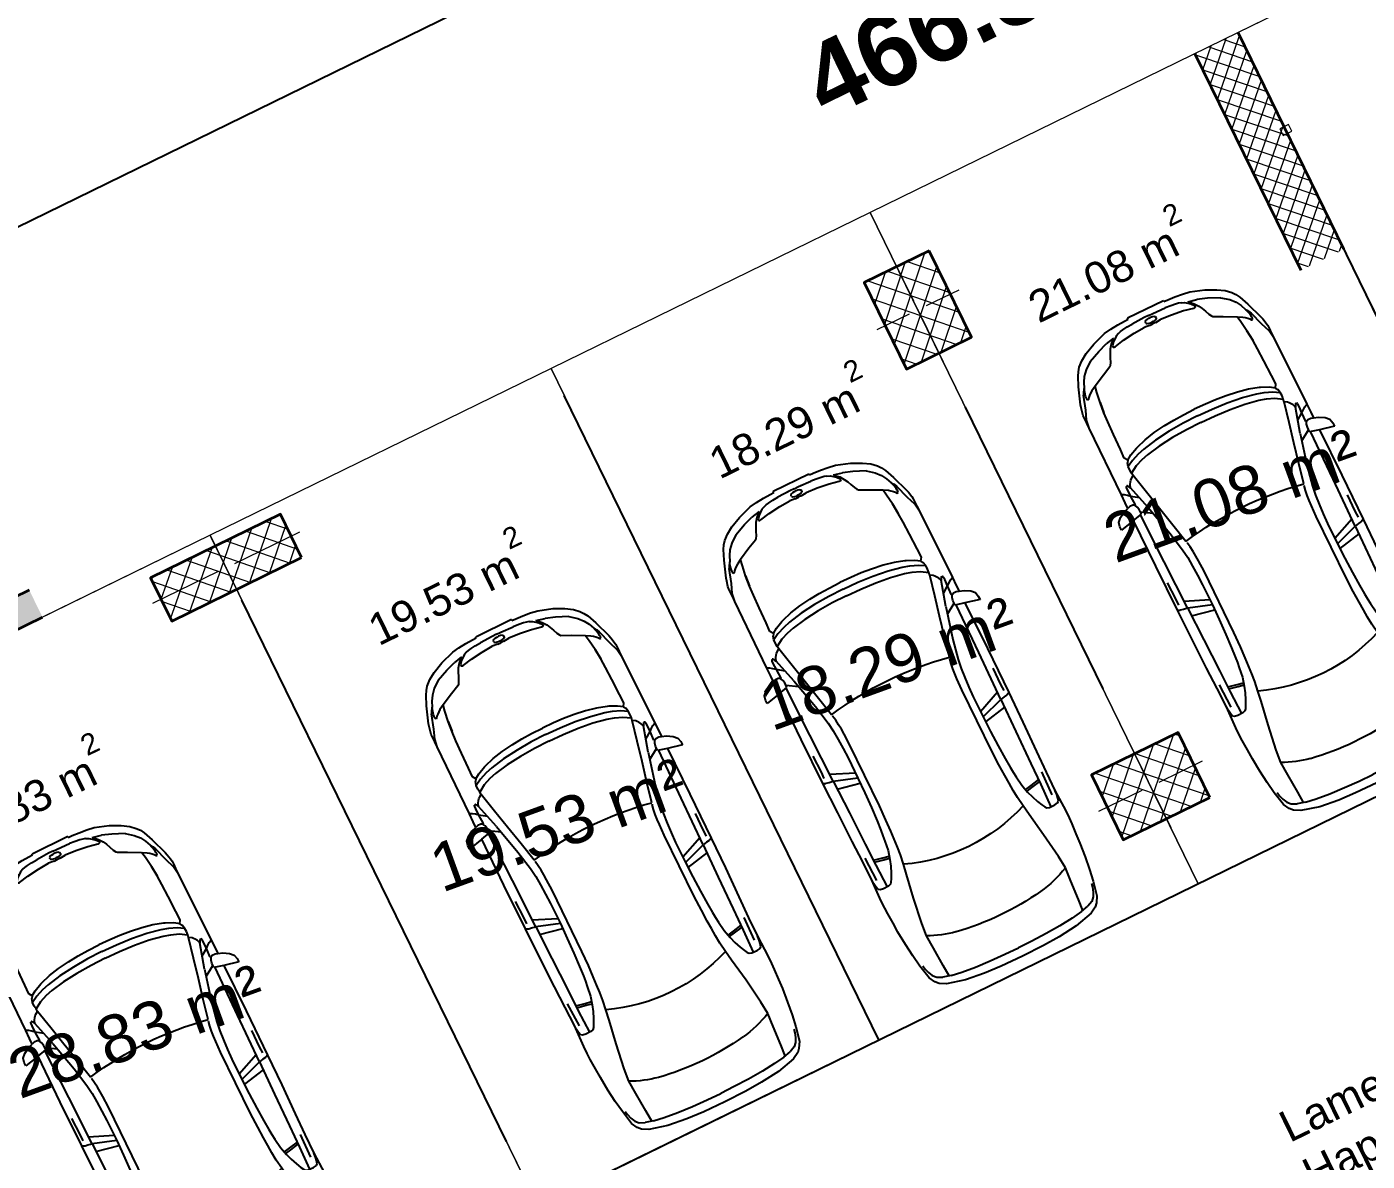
# Model space of a CAD drawing. Header units: metres. Extents: x 7511783 to 7512372, y 4692307 to 4692611.
# Drawn here: x 7511932.66 to 7511943.79, y 4692581.06 to 4692590.48 of the extents above; entities that cross this region are included whole.
import ezdxf

# ---------------------------------------------------------------- set-up
doc = ezdxf.new("R2010")
doc.units = ezdxf.units.M
doc.linetypes.add('Long Dashed', pattern=[793.7499761581425, 476.2499928474427, -317.4999833106998])
doc.layers.get('0').update_dxf_attribs({"lineweight": 0})
for name, color, linetype, lineweight in [('A - Fill Zone_Pen_No__156', 165, 'Continuous', 0), ('A - Muret', 7, 'Continuous', 0), ('A - Muret_Pen_No__101', 252, 'Continuous', 0), ('A - Muret_Pen_No__7', 7, 'Continuous', 0), ('A - Pllaka Themel_Pen_No__42', 8, 'Continuous', 0), ('A - Shtyllat', 7, 'Continuous', 0), ('A - Shtyllat_Pen_No__1', 7, 'Continuous', 0), ('A -Polyline_Pen_No__42', 8, 'Continuous', 0), ('A1 - Bodrumi -1', 7, 'Continuous', 0), ('Annotation - Text_Pen_No__48', 14, 'Continuous', 0), ('Annotation - Text_Pen_No__62', 253, 'Continuous', 0), ('garazhat-netw', 1, 'Continuous', 0), ('Interior - Furniture _Pen_No__42', 8, 'Continuous', 0), ('Structural - Bearing', 7, 'Continuous', 0), ('Structural - Bearing_Pen_No__20', 1, 'Continuous', 0), ('Structural - Bearing_Pen_No__21', 7, 'Continuous', 0)]:
    doc.layers.add(name, color=color, linetype=linetype, lineweight=lineweight)
doc.styles.add('GENERATED_STYLE_1', font='arial.ttf')
doc.styles.get("Standard").update_dxf_attribs({"font": 'arial.ttf'})
pattern_1 = [(44.99999999999998, (0, 0), (-68.94290863686237, 68.94290863686243), []), (135.0000000000001, (0, 0), (68.94290863686219, 68.94290863686261), [])]
pattern_2 = [(44.99999999999998, (0, 0), (-91.92387818248316, 91.92387818248324), []), (135.0000000000001, (0, 0), (91.9238781824829, 91.92387818248349), [])]

# ---------------------------------------------------------------- blocks, each defined once
blk = doc.blocks.new('Slab_2', base_point=(27550, -20500.83535421407))
at = {"layer": 'A - Pllaka Themel_Pen_No__42', "color": 8, "linetype": 'Continuous', "lineweight": 25, "flags": 128}
blk.add_lwpolyline([(27550, -20500.83535421407), (52100, -20500.83535421407), (52100, 1500), (27550, 1500)], close=True, dxfattribs=at)
blk = doc.blocks.new('Wall_2', base_point=(13600, -19000.83965125988))
at = {"layer": 'A - Muret_Pen_No__101', "linetype": 'Continuous', "lineweight": 0}
blk.add_hatch(color=253, dxfattribs=at).paths.add_polyline_path([(13600, -19000.83965125988), (16700, -19000.83965125988), (16700, -18750.83965125988), (13600, -18750.83965125988)])
at = {"layer": 'A - Muret_Pen_No__7', "color": 7, "linetype": 'Continuous', "lineweight": 35, "flags": 128}
for points in [[(16700, -18750.83965125988), (13600, -18750.83965125988)], [(13600, -19000.83965125988), (16700, -19000.83965125988)]]:
    blk.add_lwpolyline(points, dxfattribs=at)
blk = doc.blocks.new('Wall_27', base_point=(52100, -19000.83534970144))
at = {"layer": 'A - Muret_Pen_No__101', "linetype": 'Continuous', "lineweight": 13}
h = blk.add_hatch(dxfattribs=at)
h.set_pattern_fill('CONCRETE_BLOCK', color=252, style=0, pattern_type=2)
h.set_pattern_definition(pattern_1)
h.paths.add_polyline_path([(52099.99996847017, -2199.999996920194), (51700, -2199.999996920194), (51700, -4200.000089623234), (52099.99996847017, -4200.000089623234)])
h = blk.add_hatch(dxfattribs=at)
h.set_pattern_fill('CONCRETE_BLOCK', color=252, style=0, pattern_type=2)
h.set_pattern_definition(pattern_1)
h.paths.add_polyline_path([(51699.99998863975, -6199.999931974078), (51699.99998863975, -11400.83970832889), (52099.99999132484, -11400.83970832889), (52099.99999132484, -6199.999931974078)])
h = blk.add_hatch(dxfattribs=at)
h.set_pattern_fill('CONCRETE_BLOCK', color=252, style=0, pattern_type=2)
h.set_pattern_definition(pattern_1)
h.paths.add_polyline_path([(51699.99998863975, -16800.83532156015), (52099.99999132484, -16800.83532156015), (52099.99999132484, -13400.83972175432), (51699.99998863975, -13400.83972175432)])
at = {"layer": 'A - Muret_Pen_No__7', "color": 7, "linetype": 'Continuous', "lineweight": 35, "flags": 128}
for points in [[(51700, -2199.999924136742), (51700, -4199.999896478693)], [(52100, -4200.000097078472), (52100, -2199.999996920194)], [(51700, -6199.999868820643), (51700, -11400.83975770812)], [(52100, -11400.83955588342), (52100, -6199.999914101971)], [(51700, -13400.83973005007), (51700, -16800.83546394814)], [(52100, -16800.83535278124), (52100, -13400.8396560417)]]:
    blk.add_lwpolyline(points, dxfattribs=at)
blk = doc.blocks.new('Column_33', base_point=(-63690.96833503787, 206724.0072372175))
at = {"layer": 'Structural - Bearing', "linetype": 'Continuous', "lineweight": 0}
h = blk.add_hatch(dxfattribs=at)
h.set_pattern_fill('CONCRETE_BLOCK', color=18, style=0, pattern_type=2)
h.set_pattern_definition(pattern_2)
h.paths.add_polyline_path([(-63090.96833503788, 206524.0072372175), (-63090.96833503788, 206924.0072372175), (-64290.96833503788, 206924.0072372175), (-64290.96833503788, 206524.0072372175)])
at = {"layer": 'Structural - Bearing_Pen_No__20', "color": 1, "linetype": 'Continuous', "lineweight": 0}
for p, q in [((-63690.96833503787, 206804.0072372175), (-63690.96833503787, 207004.0072372175)), ((-63770.96833503787, 206724.0072372175), (-64370.96833503789, 206724.0072372175)), ((-63610.96833503788, 206724.0072372175), (-63010.96833503788, 206724.0072372175)), ((-63690.96833503787, 206644.0072372175), (-63690.96833503787, 206444.0072372175))]:
    blk.add_line(p, q, dxfattribs=at)
blk.add_point((-63690.96833503787, 206724.0072372175), dxfattribs=at)
at = {"layer": 'Structural - Bearing_Pen_No__21', "color": 7, "linetype": 'Continuous', "lineweight": 35, "flags": 128}
blk.add_lwpolyline([(-63090.96833503788, 206524.0072372175), (-63090.96833503788, 206924.0072372175), (-64290.96833503788, 206924.0072372175), (-64290.96833503788, 206524.0072372175)], close=True, dxfattribs=at)
blk = doc.blocks.new('Column_39', base_point=(-67919.82202355302, 199746.9041092597))
at = {"layer": 'Structural - Bearing', "linetype": 'Continuous', "lineweight": 0}
h = blk.add_hatch(dxfattribs=at)
h.set_pattern_fill('CONCRETE_BLOCK', color=18, style=0, pattern_type=2)
h.set_pattern_definition(pattern_2)
h.paths.add_polyline_path([(-67519.822023553, 199446.9041092597), (-67519.822023553, 200046.9041092598), (-68319.82202355302, 200046.9041092598), (-68319.82202355302, 199446.9041092597)])
at = {"layer": 'Structural - Bearing_Pen_No__20', "color": 1, "linetype": 'Continuous', "lineweight": 0}
for p, q in [((-67919.82202355302, 199826.9041092597), (-67919.82202355302, 200126.9041092597)), ((-67999.822023553, 199746.9041092597), (-68399.82202355302, 199746.9041092597)), ((-67919.82202355302, 199666.9041092597), (-67919.82202355302, 199366.9041092597)), ((-67839.82202355302, 199746.9041092597), (-67439.822023553, 199746.9041092597))]:
    blk.add_line(p, q, dxfattribs=at)
blk.add_point((-67919.82202355302, 199746.9041092597), dxfattribs=at)
at = {"layer": 'Structural - Bearing_Pen_No__21', "color": 7, "linetype": 'Continuous', "lineweight": 35, "flags": 128}
blk.add_lwpolyline([(-67519.822023553, 199446.9041092597), (-67519.822023553, 200046.9041092598), (-68319.82202355302, 200046.9041092598), (-68319.82202355302, 199446.9041092597)], close=True, dxfattribs=at)
blk = doc.blocks.new('Column_40', base_point=(-63790.96833503789, 193236.8082159659))
at = {"layer": 'Structural - Bearing', "linetype": 'Continuous', "lineweight": 0}
h = blk.add_hatch(dxfattribs=at)
h.set_pattern_fill('CONCRETE_BLOCK', color=18, style=0, pattern_type=2)
h.set_pattern_definition(pattern_2)
h.paths.add_polyline_path([(-63490.96833503789, 193636.8082159659), (-64090.96833503788, 193636.8082159659), (-64090.96833503788, 192836.8082159659), (-63490.96833503789, 192836.8082159659)])
at = {"layer": 'Structural - Bearing_Pen_No__20', "color": 1, "linetype": 'Continuous', "lineweight": 0}
for p, q in [((-63790.96833503789, 193316.8082159659), (-63790.96833503789, 193716.8082159659)), ((-63870.96833503788, 193236.8082159659), (-64170.96833503788, 193236.8082159659)), ((-63710.96833503789, 193236.8082159659), (-63410.96833503788, 193236.8082159659)), ((-63790.96833503789, 193156.8082159659), (-63790.96833503789, 192756.8082159659))]:
    blk.add_line(p, q, dxfattribs=at)
blk.add_point((-63790.96833503789, 193236.8082159659), dxfattribs=at)
at = {"layer": 'Structural - Bearing_Pen_No__21', "color": 7, "linetype": 'Continuous', "lineweight": 35, "flags": 128}
blk.add_lwpolyline([(-63490.96833503789, 193636.8082159659), (-64090.96833503788, 193636.8082159659), (-64090.96833503788, 192836.8082159659), (-63490.96833503789, 192836.8082159659)], close=True, dxfattribs=at)
blk = doc.blocks.new('Column_44', base_point=(4745.000000000001, 13129.91640291475))
at = {"layer": 'A - Shtyllat_Pen_No__1', "color": 7, "linetype": 'Continuous', "lineweight": 13, "flags": 128}
blk.add_lwpolyline([(4705.000000000001, 13159.91640291475), (4705.000000000001, 13099.91640291475), (4785.000000000002, 13099.91640291475), (4785.000000000002, 13159.91640291475)], close=True, dxfattribs=at)
blk = doc.blocks.new('Car 05 22')
at = {"layer": 'Interior - Furniture _Pen_No__42', "color": 8, "linetype": 'Continuous', "lineweight": 25}
for p, q in [((1961.117547741, 983.221158223), (1928.938242309, 983.221158223)), ((1928.938242309, 983.221158223), (1957.843908175, 858.0544967500001)), ((1996.903176747, 974.9060932165999), (1961.117547741, 983.221158223)), ((2026.89661068, 945.007687052), (1996.903176747, 974.9060932165999)), ((2054.5732194, 897.577022836), (2026.89661068, 945.007687052)), ((2067.91700908, 857.6794056350001), (2054.5732194, 897.577022836)), ((-585.227090103, 801.027979058), (-706.3378894982, 775.7872218095)), ((-483.1389679684001, 817.2581826864), (-585.227090103, 801.027979058)), ((-372.3345973750002, 830.229933465), (-483.1389679684001, 817.2581826864)), ((-251.752794228, 841.043733947), (-372.3345973750002, 830.229933465)), ((-168.2198443133, 844.6061713611999), (-251.752794228, 841.043733947)), ((-78.35772569479998, 850.6357850930001), (-168.2198443133, 844.6061713611999)), ((-24.036324899, 852.2918850640001), (-78.35772569479998, 850.6357850930001)), ((40.3182760438, 852.3336850629998), (-24.036324899, 852.2918850640001)), ((230.8030912739, 845.5192631063), (40.3182760438, 852.3336850629998)), ((124.560977278, 791.3967861309999), (129.0398444, 820.4687779309999)), ((125.693926866, 743.8968737240001), (124.560977278, 791.3967861309999)), ((129.0398444, 820.4687779309999), (138.886242882, 832.3883788069998)), ((138.886242882, 832.3883788069998), (165.168377873, 840.275885275)), ((165.168377873, 840.275885275), (194.733578306, 844.324685204)), ((194.733578306, 844.324685204), (230.803091274, 845.519263106)), ((210.873013229, 809.2317387879999), (418.0703055720001, 816.1926024380003)), ((400.0158099590001, 847.596806379), (230.8030912739, 845.5192631063)), ((590.7241636140001, 851.6786068920001), (400.0158099590001, 847.596806379)), ((856.5325990199999, 856.169707455), (590.7241636140001, 851.6786068920001)), ((1129.8609284, 858.5331077519999), (856.5325990199999, 856.169707455)), ((1115.14443198, 808.948201529), (1108.59023357, 773.98329714)), ((1108.59023357, 773.98329714), (1537.61805657, 780.025947399)), ((1119.51383092, 833.2672045809999), (1115.14443198, 808.948201529)), ((1120.16623076, 836.3248049650001), (1119.51383092, 833.2672045809999)), ((1120.69723063, 838.160005195), (1120.16623076, 836.3248049650001)), ((1129.8609284, 858.5331077519999), (1120.69723063, 838.160005195)), ((1536.1071561, 860.3802508980001), (1129.8609284, 858.5331077519999)), ((1162.63563846, 830.4777734580001), (1220.13025657, 829.0713745190002)), ((1220.13025657, 829.0713745190002), (1369.65750367, 831.489072695)), ((1957.843908175, 858.0544967500001), (1536.1071561, 860.3802508980001)), ((1537.61805657, 780.025611521), (1974.99295641, 786.0764425990001)), ((1957.84390817, 858.0544967500001), (1977.22141076, 777.427813481)), ((2019.59119012, 777.427813481), (2044.48611622, 783.069509224)), ((2044.48611622, 783.069509224), (2063.35562216, 792.2740022800001)), ((2063.35562216, 792.2740022800001), (2070.42572439, 799.8521965630001)), ((2068.68333559, 787.696981005), (2065.39356605, 794.4584027669999)), ((2119.91703998, 857.4374531180001), (2067.91700908, 857.6794056350001)), ((2075.28112592, 835.6608695470001), (2067.91700908, 857.6794056350001)), ((2068.68333559, 787.696981005), (2148.02030692, 790.4828861469999)), ((2070.42572439, 799.8521965630001), (2075.2191259, 809.3983893609999)), ((2075.2191259, 809.3983893609999), (2075.28112592, 835.6608695470001)), ((2106.51930118, 732.1586113790001), (2148.02030692, 790.4828861469999)), ((2193.165590015, 856.4504063259001), (2119.91703998, 857.4374531180001)), ((2148.02030692, 790.4828861469999), (2166.81146925, 813.814537484)), ((2148.02030692, 790.4828861469999), (2205.61920777, 792.204186117)), ((2166.81146925, 813.814537484), (2182.27381684, 834.081841238)), ((2182.27381684, 834.081841238), (2193.16559002, 856.4504063260001)), ((2808.01466132, 852.5547640039999), (2193.165590015, 856.4504063259001)), ((2205.61920777, 792.204186117), (2227.21980808, 791.0038861380001)), ((2227.21980808, 791.0038861380001), (2232.61990816, 790.029986155)), ((2232.61990816, 790.029986155), (2237.93539134, 787.2871225249999)), ((2240.81890828, 784.03918626), (2237.93539134, 787.2871225249999)), ((2238.46067648, 776.864360243), (2240.85090828, 780.5209863219999)), ((2240.85090828, 780.5209863219999), (2240.81890828, 784.03918626)), ((2855.711363900001, 852.6327640009998), (2808.01466132, 852.5547640039999)), ((2808.01466132, 852.5547640039999), (2876.86636504, 843.317264394)), ((2891.44016583, 852.5287640049999), (2855.711363900001, 852.6327640009998)), ((2876.86636504, 843.317264394), (2954.16376923, 813.731165643)), ((2922.51356751, 852.034364026), (2891.44016583, 852.5287640049999)), ((2904.11849592, 832.8863289209997), (2905.06820589, 832.8379901159999)), ((2945.17226874, 849.4061641369999), (2922.51356751, 852.034364026)), ((2989.61447115, 839.6482645490003), (2945.17226874, 849.4061641369999)), ((2954.16376923, 813.731165643), (3075.78877375, 774.6896785450001)), ((3013.55027244, 833.064864827), (2989.61447115, 839.6482645490003)), ((3154.26138006, 782.5577669589998), (3013.55027244, 833.064864827)), ((3235.883818752, 747.6101556219), (3154.26138006, 782.5577669589998)), ((-815.0478655078, 667.7598955197002), (-855.0523550635, 511.0116477078998)), ((-784.8200333720001, 721.8124613509999), (-815.0478655078, 667.7598955197002)), ((-757.6903274910002, 747.022066986), (-784.8200333720001, 721.8124613509999)), ((-768.2719792499998, 602.2788720830002), (-750.577082573, 669.7773949330001)), ((-706.3378894982, 775.7872218095), (-757.6903274910002, 747.022066986)), ((-729.425104913, 716.3992494200002), (-750.577082573, 669.7773949330001)), ((-701.0941271610001, 743.2591195180001), (-729.425104913, 716.3992494200002)), ((-664.8727541800001, 760.961322365), (-701.0941271610001, 743.2591195180001)), ((-626.571782751, 772.4860242179999), (-664.8727541800001, 760.961322365)), ((-594.8871138119998, 778.4895580349998), (-626.571782751, 772.4860242179999)), ((327.3887276080001, 761.920895626), (125.394377448, 756.455747737)), ((132.429139117, 722.8048827370001), (125.693926866, 743.8968737240001)), ((146.670770152, 710.6062742990001), (132.429139117, 722.8048827370001)), ((171.252864179, 696.6287725440001), (146.670770152, 710.6062742990001)), ((212.566754139, 676.5412700230002), (171.252864179, 696.6287725440001)), ((266.3151410770001, 654.566867265), (212.566754139, 676.5412700230002)), ((521.9507803269998, 764.6728959719999), (327.3887276080001, 761.920895626)), ((339.1227247570001, 683.1192857359999), (329.5580559370001, 633.8673348859999)), ((355.2943663540001, 762.315609428), (339.1227247570001, 683.1192857359999)), ((357.2289958010001, 683.375391506), (346.76505809, 629.492778784)), ((373.4006373970002, 762.5717151969999), (357.2289958010001, 683.375391506)), ((813.627009446, 769.327996556), (521.9507803269998, 764.6728959719999)), ((1108.59023357, 773.98329714), (813.627009446, 769.327996556)), ((1036.25651944, 772.8416796290002), (996.5002997029998, 578.7916468290002)), ((1041.96657906, 578.0240872360001), (1107.56627095, 773.967136299)), ((1173.32542975, 774.895061201), (1090.33970038, 577.89253068)), ((2000.39650233, 701.591770694), (1730.35620914, 633.8338533080002)), ((1939.15395607, 686.22492547), (1995.917261, 777.427813481)), ((1977.22141076, 777.427813481), (2019.59119012, 777.427813481)), ((2000.39650233, 701.591770694), (2213.53100788, 762.9814866290001)), ((2122.045506540001, 659.9572884350001), (2293.79610906, 697.6509877739999)), ((2226.59190807, 769.8777067159999), (2213.53100788, 762.9814866290001)), ((2213.53100788, 762.9814866290001), (2238.34670825, 752.240186817)), ((2234.36910819, 773.9630864369999), (2226.59190807, 769.8828865080001)), ((2238.46067648, 776.864360243), (2234.36910819, 773.9630864369999)), ((2238.34670825, 752.240186817), (2258.53170854, 739.717487037)), ((2258.53170854, 739.717487037), (2269.0398087, 731.086787188)), ((2269.0398087, 731.086787188), (2278.83550884, 721.965087348)), ((2278.83550884, 721.965087348), (2293.79610906, 697.6509877739999)), ((2293.79610906, 697.6509877739999), (2317.1870094, 700.7385877199999)), ((2293.79610906, 697.6386630720001), (2293.79610906, 697.6509877739999)), ((2317.1870094, 700.7385877199999), (2345.74280982, 702.7498876850001)), ((2355.134199750001, 639.912801441), (2317.1870094, 700.7385877199999)), ((2345.74280982, 702.7498876850001), (2378.929310310001, 702.0184876970001)), ((2410.10490185, 649.1086815510001), (2378.929310310001, 702.0184876970001)), ((2378.929310310001, 702.0184876970001), (2410.57231077, 694.2028878339999)), ((2410.57231077, 694.2028878339999), (2410.58631694, 694.1782473540001)), ((2428.73881104, 681.7061880529999), (2410.57231077, 694.2028878339999)), ((2428.73881104, 681.7061880529999), (2457.25830016, 700.035535323)), ((2428.77597173, 681.700745325), (2428.73881104, 681.7061880529999)), ((2428.77597173, 681.700745325), (2456.66545813, 639.8418234830003)), ((2457.25830016, 700.035535323), (2535.4819126, 697.9905877680001)), ((2535.422612600001, 697.9916562040003), (2673.21491462, 695.5089878119999)), ((2535.46586986, 697.9894090810001), (2535.4819126, 697.988971943)), ((2673.21491462, 695.5089878119999), (2787.200816290001, 691.4809878819998)), ((2787.200816290001, 691.4809878819998), (2868.415817480001, 687.223087957)), ((2868.395882330001, 687.22488671), (2959.72331881, 678.984388101)), ((2959.72331881, 678.984388101), (2868.415817480001, 687.1969879569999)), ((2959.72331881, 678.984388101), (3047.2313201, 666.2002883250001)), ((3022.47491973, 758.305686711), (3023.66221975, 762.4851866380001)), ((3024.49924208, 753.7186598590001), (3022.47491973, 758.305686711)), ((3023.66221975, 762.4851866380001), (3034.64521991, 765.0503865930001)), ((3037.91041996, 743.452886971), (3024.49924208, 753.7186598590001)), ((3034.64521991, 765.0503865930001), (3046.93432009, 763.817386614)), ((3050.61522015, 730.6688871950001), (3037.91041996, 743.452886971)), ((3046.93432009, 763.817386614), (3060.9451203, 762.9292866300001)), ((3064.50712035, 714.6457874760001), (3050.61522015, 730.6688871950001)), ((3060.9451203, 762.9292866300001), (3089.85712072, 757.3861867269998)), ((3076.97452053, 697.807687771), (3064.50712035, 714.6457874760001)), ((3100.48402088, 763.1120866269999), (3075.78877375, 774.6896785450001)), ((3100.00912087, 656.556188494), (3076.97452053, 697.807687771)), ((3089.85712072, 757.3861867269998), (3108.43932099, 751.4304868319999)), ((3114.13862108, 753.3111867989999), (3100.48402088, 763.1120866269999)), ((3108.43932099, 751.4304868319999), (3122.8656212, 746.4359869189999)), ((3122.8656212, 746.4359869189999), (3114.13862108, 753.3111867989999)), ((3170.0706946, 726.5554905960001), (3122.8656212, 746.4359869189999)), ((3211.69204952, 701.0151137130001), (3170.0706946, 726.5554905960001)), ((3254.25934432, 663.1775183300001), (3211.69204952, 701.0151137130001)), ((3269.07948628, 728.3294692490001), (3235.883818752, 747.6101556219)), ((3298.56678787, 705.6390702070001), (3269.07948628, 728.3294692490001)), ((3337.33388997, 663.3806719909999), (3298.56678787, 705.6390702070001)), ((-768.2719792499998, 602.2788720830002), (-782.764796709, 510.0106247469999)), ((-764.3441764490001, 617.261773195), (-665.728145997, 623.9546285630003)), ((-665.728145997, 623.9546285630003), (-500.877431885, 634.180288886)), ((-500.877431885, 634.180288886), (-383.0238853850001, 641.9613403830001)), ((-383.0238853850001, 641.9613403830001), (-274.220886173, 631.318400078)), ((-274.220886173, 631.318400078), (-56.404854203, 600.536895199)), ((-56.404854203, 600.536895199), (145.941775497, 566.5900898169999)), ((145.941775497, 566.5900898169999), (233.261172115, 552.312592089)), ((319.4903281550001, 636.426864989), (266.3151410770001, 654.566867265)), ((392.7088835140001, 617.8124267930001), (319.4903281550001, 636.426864989)), ((474.8166917820001, 607.1053878569999), (392.7088835140001, 617.8124267930001)), ((521.3449804749999, 601.6186871690002), (474.8166917820001, 607.1053878569999)), ((569.9935686519999, 596.8381865689998), (521.3449804749999, 601.6186871690002)), ((652.59274858, 590.9845858339997), (569.9935686519999, 596.8381865689998)), ((772.8388193580001, 584.9903850819998), (652.59274858, 590.9845858339997)), ((907.2666866909999, 580.298084493), (772.8388193580001, 584.9903850819998)), ((1041.96657906, 578.0240872360001), (907.2666866909999, 580.298084493)), ((1227.79815085, 577.5186957939999), (1041.96657906, 578.0240872360001)), ((1316.09897866, 580.475793563), (1227.79815085, 577.5186957939999)), ((1403.02450604, 584.4121905939998), (1316.09897866, 580.475793563)), ((1483.8761315, 590.1361862749999), (1403.02450604, 584.4121905939998)), ((1562.00595611, 600.596478384), (1483.8761315, 590.1361862749999)), ((1730.35620914, 633.8338533080002), (1562.00595611, 600.596478384)), ((1610.72419049, 544.0665862469999), (1779.61280153, 581.7538898049997)), ((1779.61280153, 581.7538898049997), (1952.84760406, 621.338789111)), ((1952.84760406, 621.338789111), (2122.045506540001, 659.9572884350001)), ((2379.77420337, 575.387091212), (2355.13301598, 639.9159014410001)), ((2397.334105950001, 514.2584815219999), (2379.77250853, 575.3929912130001)), ((2436.02871163, 583.2244924540001), (2410.10490185, 649.1086815510001)), ((2453.63941421, 521.616582688), (2436.02871163, 583.2244924540001)), ((2456.66545813, 639.8418234830003), (2487.236391870001, 574.2621729599999)), ((2487.236391870001, 574.2621729599999), (2491.79934275, 562.0052962960001)), ((2491.79994982, 562.0052962960001), (2517.90263133, 477.034766618)), ((3047.20992906, 666.2041971140001), (3100.00912087, 656.556188494)), ((3152.92075342, 553.873393456), (3100.00912087, 656.556188494)), ((3301.867263790001, 602.80900872), (3254.25934432, 663.1775183300001)), ((3301.867263790001, 602.80900872), (3346.015513130001, 501.4217980699999)), ((3374.49419199, 603.583974516), (3337.33388997, 663.3806719909999)), ((3418.40079436, 512.7439783509999), (3374.49419199, 603.583974516)), ((-855.0523550635, 511.0116477078998), (-874.6778528530002, 344.9579771100001)), ((-782.7621654889999, 510.027376359), (-794.5333543099999, 390.6265818930001)), ((233.261172115, 552.312592089), (315.3092800730001, 541.359190513)), ((315.2936019620001, 541.3606176840001), (384.2945810830001, 535.0794906230001)), ((384.2815104790001, 535.080362318), (454.174320738, 530.4191213629999)), ((454.170282107, 530.4193907049998), (526.242583163, 526.2868907769997)), ((526.2331313149998, 526.2873073839999), (627.7018846490002, 521.814890855)), ((627.698546207, 521.8149872519999), (756.75876515, 518.0884218199999)), ((756.75876515, 518.0884218199999), (1322.62824821, 518.052230308)), ((1322.62824821, 518.052230308), (1420.49779626, 521.652890858)), ((1420.49066257, 521.652523245), (1466.64156934, 524.030772681)), ((1466.62639694, 524.0299908169999), (1510.87647584, 527.594696836)), ((1510.85529759, 527.5929907539999), (1554.25309822, 533.0576906580001)), ((1554.25309822, 533.0576906580001), (1596.82961355, 540.969674969)), ((1597.28918852, 541.1774857889999), (1596.65116701, 540.8889849259999)), ((2419.31580918, 395.7362626700001), (2397.33316008, 514.2635815229997)), ((2477.61661773, 401.0764635800001), (2453.63941421, 521.616582688)), ((2517.90263133, 477.034766618), (2537.54372273, 384.0810341510001)), ((3189.62073735, 475.569766106), (3152.92075342, 553.873393456)), ((3199.39883308, 466.7584630290001), (3189.62073735, 475.569766106)), ((3220.69886845, 454.388540188), (3199.39883308, 466.7584630290001)), ((3256.10680826, 439.2417534179999), (3220.67662376, 454.4014587129999)), ((3346.015513130001, 501.4217980699999), (3374.297465860001, 419.557472908)), ((3457.47689648, 393.0984834030001), (3418.40079436, 512.7439783509999)), ((-874.6778528530002, 344.9579771100001), (-882.944054645, 194.680643518)), ((-794.5333543099999, 390.6265818930001), (-802.4328468090001, 258.715288008)), ((2433.73206705, 266.091642182), (2419.31580918, 395.7362626700001)), ((2493.88922012, 269.050242651), (2477.61661773, 401.0764635800001)), ((2537.54372273, 384.0810341510001), (2551.45611664, 285.6281997640001)), ((3288.390194130001, 425.101248479), (3256.10680826, 439.2417534179999)), ((3319.36158057, 408.41284265), (3288.390194130001, 425.101248479)), ((3353.46269085, 384.2512837760001), (3319.36158057, 408.41284265)), ((3321.23357975, 370.497229407), (3320.99727986, 362.132926485)), ((3320.99727986, 362.132926485), (3338.31527228, 276.8564967000001)), ((3324.654278260001, 377.297531782), (3321.23357975, 370.497229407)), ((3328.30797666, 379.591332583), (3324.654278260001, 377.297531782)), ((3338.468372210001, 379.4523325350001), (3328.30797666, 379.591332583)), ((3363.640761200001, 357.811724976), (3338.468372210001, 379.4523325350001)), ((3377.182392130001, 359.9734848010001), (3353.46269085, 384.2512837760001)), ((3396.66521323, 315.8049103040001), (3363.640761200001, 357.811724976)), ((3391.09039087, 344.247647689), (3374.297465860001, 419.557472908)), ((3391.09039087, 344.247647689), (3377.182392130001, 359.9734848010001)), ((3468.34279707, 330.9338860280001), (3457.47689648, 393.0984834030001)), ((-802.4328468090001, 258.715288008), (-806.8131426489999, 124.936494209)), ((2441.61713002, 131.955220918), (2433.73181129, 266.093942182)), ((2503.10292147, 133.173421111), (2493.88922012, 269.050242651)), ((2551.45611664, 285.6281997640001), (2559.71041303, 193.693567653)), ((3338.31527228, 276.8564967000001), (3351.882966340001, 172.661960307)), ((3408.0703938, 289.3779877820001), (3396.66521323, 315.8049103040001)), ((3408.0703938, 289.3779877820001), (3413.77629411, 267.259988716)), ((3413.77548775, 267.2641933500001), (3418.45445829, 242.866384828)), ((3418.452194370001, 242.878189745), (3424.044894670001, 200.723791525)), ((3474.4914974, 263.721088865), (3468.34279707, 330.9338860280001)), ((3478.33319761, 199.917191559), (3474.4914974, 263.721088865)), ((-882.944054645, 194.680643518), (-885.3767076889999, 0)), ((-806.8131426489999, 124.936494209), (-808.0470753050001, 0)), ((2444.0197128, -0.0273000043277), (2441.61701245, 131.957220918)), ((2506.01959488, -3.86e-13), (2503.10292147, 133.173421111)), ((2559.71041303, 193.693567653), (2564.38081099, 101.185635342)), ((3351.882966340001, 172.661960307), (3358.343763510001, 75.87012649980001)), ((3424.044894670001, 200.723791525), (3427.72848251, 152.023715234)), ((3432.36383112, 39.98011396419999), (3427.72848251, 152.023715234)), ((3479.35651311, 164.9481933352), (3478.33319761, 199.917191559)), ((3489.519598210001, 164.9481933352), (3479.35651311, 164.9481933352)), ((3489.519598210001, -164.9481933352), (3489.519598210001, 164.9481933352)), ((-885.3767076889999, 0), (-882.944054645, -194.680643518)), ((-806.8131426489999, -124.936494209), (-808.0470753050001, 1.477e-13)), ((2444.0197128, 0.0273000043271), (2441.61701245, -131.957220918)), ((2564.38081099, 101.185635342), (2566.01761027, -0.00610000213065)), ((2564.38081099, -101.185635342), (2566.01761027, 0.00610000212997)), ((3353.95786543, 27.8932505984), (3358.343763510001, 75.87012649980001)), ((3353.95786543, 27.8932505984), (3353.95786543, -0.7649002671629999)), ((3353.95786543, -27.8932505984), (3353.95786543, 0.7649002671619999)), ((3370.89075802, 11.74110410089999), (3370.32315827, -0.7649002671629999)), ((3370.89075802, -11.74110410089999), (3370.32315827, 0.7649002671619999)), ((3372.49235732, 23.6550082622), (3370.89075802, 11.74110410089999)), ((3376.267285060001, 38.99395092400001), (3372.49235732, 23.6550082622)), ((3381.98685317, 46.5714162664), (3376.267285060001, 38.99395092400001)), ((3386.21005132, 48.3522168884), (3381.98685317, 46.5714162664)), ((3386.21005132, 48.3522168884), (3394.28954778, 48.3522168884)), ((3398.51284593, 46.5714162664), (3394.28954778, 48.3522168884)), ((3404.23226311, 38.99375151340001), (3398.51284593, 46.5714162664)), ((3404.23226311, 38.99375151340001), (3408.00714178, 23.6550082622)), ((3408.00714178, 23.6550082622), (3409.766541010001, 8.055102813469999)), ((3409.766541010001, 8.055102813469999), (3409.766541010001, -4.961e-13)), ((3431.76949509, 57.3729975776), (3431.76949509, 56.7710829698)), ((3432.04453126, -0.0109000038072), (3432.36383112, 39.98011396419999)), ((3432.04453126, 0.0109000038063), (3432.36383112, -39.98011396419999)), ((2506.01959488, -2.78e-13), (2503.10292147, -133.173421111)), ((2559.71041303, -193.693567653), (2564.38081099, -101.185635342)), ((3351.882966340001, -172.661960307), (3358.343763510001, -75.87012649980001)), ((3353.95786543, -27.8932505984), (3358.343763510001, -75.87012649980001)), ((3372.49235732, -23.6550082622), (3370.89075802, -11.74110410089999)), ((3376.267285060001, -38.99395092400001), (3372.49235732, -23.6550082622)), ((3381.98685317, -46.5714162664), (3376.267285060001, -38.99395092400001)), ((3386.21005132, -48.3522168884), (3381.98685317, -46.5714162664)), ((3386.21005132, -48.3522168884), (3394.28954778, -48.3522168884)), ((3398.51284593, -46.5714162664), (3394.28954778, -48.3522168884)), ((3404.23226311, -38.99375151340001), (3398.51284593, -46.5714162664)), ((3404.23226311, -38.99375151340001), (3408.00714178, -23.6550082622)), ((3408.00714178, -23.6550082622), (3409.766541010001, -8.055102813469999)), ((3409.766541010001, -8.055102813469999), (3409.766541010001, -3.892e-13)), ((3432.36383112, -39.98011396419999), (3427.72848251, -152.023715234)), ((3431.76949509, -57.3729975776), (3431.76949509, -56.7710829698)), ((-882.944054645, -194.680643518), (-874.6778528530002, -344.9579771100001)), ((-802.4328468090001, -258.715288008), (-806.8131426489999, -124.936494209)), ((2441.61713002, -131.955220918), (2433.73181129, -266.093942182)), ((2503.10292147, -133.173421111), (2493.88922012, -269.050242651)), ((2551.45611664, -285.6281997640001), (2559.71041303, -193.693567653)), ((3338.31527228, -276.8564967000001), (3351.882966340001, -172.661960307)), ((3418.452194370001, -242.878189745), (3424.044894670001, -200.723791525)), ((3424.044894670001, -200.723791525), (3427.72848251, -152.023715234)), ((3474.4914974, -263.721088865), (3478.33319761, -199.917191559)), ((3478.33319761, -199.917191559), (3479.35651311, -164.9481933352)), ((3479.35651311, -164.9481933352), (3489.519598210001, -164.9481933352)), ((-794.5333543099999, -390.6265818930001), (-802.4328468090001, -258.715288008)), ((2433.73206705, -266.091642182), (2419.31580918, -395.7362626700001)), ((2493.88922012, -269.050242651), (2477.61661773, -401.0764635800001)), ((2537.54372273, -384.0810341510001), (2551.45611664, -285.6281997640001)), ((3320.99727986, -362.132926485), (3338.31527228, -276.8564967000001)), ((3396.66521323, -315.8049103040001), (3363.640761200001, -357.811724976)), ((3408.0703938, -289.3779877820001), (3396.66521323, -315.8049103040001)), ((3408.0703938, -289.3779877820001), (3413.77629411, -267.259988716)), ((3413.77548775, -267.2641933500001), (3418.45445829, -242.866384828)), ((3457.47689648, -393.0984834030001), (3468.34279707, -330.9338860280001)), ((3468.34279707, -330.9338860280001), (3474.4914974, -263.721088865)), ((-874.6778528530002, -344.9579771100001), (-855.0523550635, -511.0116477078998)), ((-782.7621654889999, -510.027376359), (-794.5333543099999, -390.6265818930001)), ((2419.31580918, -395.7362626700001), (2397.33316008, -514.2635815229997)), ((2477.61661773, -401.0764635800001), (2453.63941421, -521.616582688)), ((2517.90263133, -477.034766618), (2537.54372273, -384.0810341510001)), ((3256.10680826, -439.2417534179999), (3220.67662376, -454.4014587129999)), ((3288.390194130001, -425.101248479), (3256.10680826, -439.2417534179999)), ((3319.36158057, -408.41284265), (3288.390194130001, -425.101248479)), ((3353.46269085, -384.2512837760001), (3319.36158057, -408.41284265)), ((3321.23357975, -370.497229407), (3320.99727986, -362.132926485)), ((3324.654278260001, -377.297531782), (3321.23357975, -370.497229407)), ((3328.30797666, -379.591332583), (3324.654278260001, -377.297531782)), ((3338.468372210001, -379.4523325350001), (3328.30797666, -379.591332583)), ((3363.640761200001, -357.811724976), (3338.468372210001, -379.4523325350001)), ((3346.015513130001, -501.4217980699999), (3374.297465860001, -419.557472908)), ((3377.182392130001, -359.9734848010001), (3353.46269085, -384.2512837760001)), ((3391.09039087, -344.247647689), (3374.297465860001, -419.557472908)), ((3391.09039087, -344.247647689), (3377.182392130001, -359.9734848010001)), ((3418.40079436, -512.7439783509999), (3457.47689648, -393.0984834030001)), ((-855.0523550635, -511.0116477078998), (-815.0478655078, -667.7598955197002)), ((-768.2719792499998, -602.2788720830002), (-782.764796709, -510.0106247469999)), ((145.941775497, -566.5900898169999), (233.261172115, -552.312592089)), ((233.261172115, -552.312592089), (315.3092800730001, -541.359190513)), ((315.2936019620001, -541.3606176840001), (384.2945810830001, -535.0794906230001)), ((384.2815104790001, -535.080362318), (454.174320738, -530.4191213629999)), ((454.170282107, -530.4193907049998), (526.242583163, -526.2868907769997)), ((526.2331313149998, -526.2873073839999), (627.7018846490002, -521.814890855)), ((627.698546207, -521.8149872519999), (756.75876515, -518.0884218199999)), ((756.75876515, -518.0884218199999), (1322.62824821, -518.052230308)), ((1322.62824821, -518.052230308), (1420.49779626, -521.652890858)), ((1420.49066257, -521.652523245), (1466.64156934, -524.030772681)), ((1466.62639694, -524.0299908169999), (1510.87647584, -527.594696836)), ((1510.85529759, -527.5929907539999), (1554.25309822, -533.0576906580001)), ((1554.25309822, -533.0576906580001), (1596.82961355, -540.969674969)), ((1597.28918852, -541.1774857889999), (1596.65116701, -540.8889849259999)), ((1610.72419049, -544.0665862469999), (1779.61280153, -581.7538898049997)), ((2397.334105950001, -514.2584815219999), (2379.77250853, -575.3929912130001)), ((2453.63941421, -521.616582688), (2436.02871163, -583.2244924540001)), ((2491.79994982, -562.0052962960001), (2517.90263133, -477.034766618)), ((3152.92075342, -553.873393456), (3100.00912087, -656.556188494)), ((3189.62073735, -475.569766106), (3152.92075342, -553.873393456)), ((3199.39883308, -466.7584630290001), (3189.62073735, -475.569766106)), ((3220.69886845, -454.388540188), (3199.39883308, -466.7584630290001)), ((3301.867263790001, -602.80900872), (3346.015513130001, -501.4217980699999)), ((3374.49419199, -603.583974516), (3418.40079436, -512.7439783509999)), ((-768.2719792499998, -602.2788720830002), (-750.577082573, -669.7773949330001)), ((-764.3441764490001, -617.261773195), (-665.728145997, -623.9546285630003)), ((-665.728145997, -623.9546285630003), (-500.877431885, -634.180288886)), ((-500.877431885, -634.180288886), (-383.0238853850001, -641.9613403830001)), ((-383.0238853850001, -641.9613403830001), (-274.220886173, -631.318400078)), ((-274.220886173, -631.318400078), (-56.404854203, -600.536895199)), ((-56.404854203, -600.536895199), (145.941775497, -566.5900898169999)), ((266.3151410770001, -654.566867265), (212.566754139, -676.5412700230002)), ((319.4903281550001, -636.426864989), (266.3151410770001, -654.566867265)), ((392.7088835140001, -617.8124267930001), (319.4903281550001, -636.426864989)), ((339.1227247570001, -683.1192857359999), (329.5580559370001, -633.8673348859999)), ((357.2289958010001, -683.375391506), (346.76505809, -629.492778784)), ((474.8166917820001, -607.1053878569999), (392.7088835140001, -617.8124267930001)), ((521.3449804749999, -601.6186871690002), (474.8166917820001, -607.1053878569999)), ((569.9935686519999, -596.8381865689998), (521.3449804749999, -601.6186871690002)), ((652.59274858, -590.9845858339997), (569.9935686519999, -596.8381865689998)), ((772.8388193580001, -584.9903850819998), (652.59274858, -590.9845858339997)), ((907.2666866909999, -580.298084493), (772.8388193580001, -584.9903850819998)), ((1041.96657906, -578.0240872360001), (907.2666866909999, -580.298084493)), ((1036.25651944, -772.8416796290002), (996.5002997029998, -578.7916468290002)), ((1227.79815085, -577.5186957939999), (1041.96657906, -578.0240872360001)), ((1041.96657906, -578.0240872360001), (1107.56627095, -773.967136299)), ((1173.32542975, -774.895061201), (1090.33970038, -577.89253068)), ((1316.09897866, -580.475793563), (1227.79815085, -577.5186957939999)), ((1403.02450604, -584.4121905939998), (1316.09897866, -580.475793563)), ((1483.8761315, -590.1361862749999), (1403.02450604, -584.4121905939998)), ((1562.00595611, -600.596478384), (1483.8761315, -590.1361862749999)), ((1730.35620914, -633.8338533080002), (1562.00595611, -600.596478384)), ((2000.39650233, -701.591770694), (1730.35620914, -633.8338533080002)), ((1779.61280153, -581.7538898049997), (1952.84760406, -621.338789111)), ((1952.84760406, -621.338789111), (2122.045506540001, -659.9572884350001)), ((2122.045506540001, -659.9572884350001), (2293.79610906, -697.6509877739999)), ((2355.134199750001, -639.912801441), (2317.1870094, -700.7385877199999)), ((2379.77420337, -575.387091212), (2355.13301598, -639.9159014410001)), ((2410.10490185, -649.1086815510001), (2378.929310310001, -702.0184876970001)), ((2436.02871163, -583.2244924540001), (2410.10490185, -649.1086815510001)), ((2428.77597173, -681.700745325), (2456.66545813, -639.8418234830003)), ((2456.66545813, -639.8418234830003), (2487.236391870001, -574.2621729599999)), ((2487.236391870001, -574.2621729599999), (2491.79934275, -562.0052962960001)), ((2959.72331881, -678.984388101), (3047.2313201, -666.2002883250001)), ((3047.20992906, -666.2041971140001), (3100.00912087, -656.556188494)), ((3100.00912087, -656.556188494), (3076.97452053, -697.807687771)), ((3254.25934432, -663.1775183300001), (3211.69204952, -701.0151137130001)), ((3301.867263790001, -602.80900872), (3254.25934432, -663.1775183300001)), ((3298.56678787, -705.6390702070001), (3337.33388997, -663.3806719909999)), ((3337.33388997, -663.3806719909999), (3374.49419199, -603.583974516)), ((-815.0478655078, -667.7598955197002), (-784.8200333720001, -721.8124613509999)), ((-784.8200333720001, -721.8124613509999), (-757.6903274910002, -747.022066986)), ((-757.6903274910002, -747.022066986), (-706.3378894982, -775.7872218095)), ((-729.425104913, -716.3992494200002), (-750.577082573, -669.7773949330001)), ((-701.0941271610001, -743.2591195180001), (-729.425104913, -716.3992494200002)), ((-706.3378894982, -775.7872218095), (-585.227090103, -801.027979058)), ((-664.8727541800001, -760.961322365), (-701.0941271610001, -743.2591195180001)), ((-626.571782751, -772.4860242179999), (-664.8727541800001, -760.961322365)), ((-594.8871138119998, -778.4895580349998), (-626.571782751, -772.4860242179999)), ((125.693926866, -743.8968737240001), (124.560977278, -791.3967861309999)), ((327.3887276080001, -761.920895626), (125.394377448, -756.455747737)), ((132.429139117, -722.8048827370001), (125.693926866, -743.8968737240001)), ((146.670770152, -710.6062742990001), (132.429139117, -722.8048827370001)), ((171.252864179, -696.6287725440001), (146.670770152, -710.6062742990001)), ((212.566754139, -676.5412700230002), (171.252864179, -696.6287725440001)), ((521.9507803269998, -764.6728959719999), (327.3887276080001, -761.920895626)), ((355.2943663540001, -762.315609428), (339.1227247570001, -683.1192857359999)), ((373.4006373970002, -762.5717151969999), (357.2289958010001, -683.375391506)), ((813.627009446, -769.327996556), (521.9507803269998, -764.6728959719999)), ((1108.59023357, -773.98329714), (813.627009446, -769.327996556)), ((1108.59023357, -773.98329714), (1537.61805657, -780.025947399)), ((1115.14443198, -808.948201529), (1108.59023357, -773.98329714)), ((1939.15395607, -686.22492547), (1995.917261, -777.427813481)), ((1957.84390817, -858.0544967500001), (1977.22141076, -777.427813481)), ((1977.22141076, -777.427813481), (2019.59119012, -777.427813481)), ((2000.39650233, -701.591770694), (2213.53100788, -762.9814866290001)), ((2019.59119012, -777.427813481), (2044.48611622, -783.069509224)), ((2106.51930118, -732.1586113790001), (2148.02030692, -790.4828861469999)), ((2213.53100788, -762.9814866290001), (2238.34670825, -752.240186817)), ((2226.59190807, -769.8777067159999), (2213.53100788, -762.9814866290001)), ((2234.36910819, -773.9630864369999), (2226.59190807, -769.8828865080001)), ((2238.46067648, -776.864360243), (2234.36910819, -773.9630864369999)), ((2238.34670825, -752.240186817), (2258.53170854, -739.717487037)), ((2238.46067648, -776.864360243), (2240.85090828, -780.5209863219999)), ((2258.53170854, -739.717487037), (2269.0398087, -731.086787188)), ((2269.0398087, -731.086787188), (2278.83550884, -721.965087348)), ((2278.83550884, -721.965087348), (2293.79610906, -697.6509877739999)), ((2293.79610906, -697.6386630720001), (2293.79610906, -697.6509877739999)), ((2293.79610906, -697.6509877739999), (2317.1870094, -700.7385877199999)), ((2317.1870094, -700.7385877199999), (2345.74280982, -702.7498876850001)), ((2345.74280982, -702.7498876850001), (2378.929310310001, -702.0184876970001)), ((2378.929310310001, -702.0184876970001), (2410.57231077, -694.2028878339999)), ((2428.73881104, -681.7061880529999), (2410.57231077, -694.2028878339999)), ((2410.57231077, -694.2028878339999), (2410.58631694, -694.1782473540001)), ((2428.77597173, -681.700745325), (2428.73881104, -681.7061880529999)), ((2428.73881104, -681.7061880529999), (2457.25830016, -700.035535323)), ((2457.25830016, -700.035535323), (2535.4819126, -697.9905877680001)), ((2535.422612600001, -697.9916562040003), (2673.21491462, -695.5089878119999)), ((2535.46586986, -697.9894090810001), (2535.4819126, -697.988971943)), ((2673.21491462, -695.5089878119999), (2787.200816290001, -691.4809878819998)), ((2787.200816290001, -691.4809878819998), (2868.415817480001, -687.223087957)), ((2868.395882330001, -687.22488671), (2959.72331881, -678.984388101)), ((2959.72331881, -678.984388101), (2868.415817480001, -687.1969879569999)), ((2954.16376923, -813.731165643), (3075.78877375, -774.6896785450001)), ((3024.49924208, -753.7186598590001), (3022.47491973, -758.305686711)), ((3022.47491973, -758.305686711), (3023.66221975, -762.4851866380001)), ((3023.66221975, -762.4851866380001), (3034.64521991, -765.0503865930001)), ((3037.91041996, -743.452886971), (3024.49924208, -753.7186598590001)), ((3034.64521991, -765.0503865930001), (3046.93432009, -763.817386614)), ((3050.61522015, -730.6688871950001), (3037.91041996, -743.452886971)), ((3046.93432009, -763.817386614), (3060.9451203, -762.9292866300001)), ((3064.50712035, -714.6457874760001), (3050.61522015, -730.6688871950001)), ((3060.9451203, -762.9292866300001), (3089.85712072, -757.3861867269998)), ((3076.97452053, -697.807687771), (3064.50712035, -714.6457874760001)), ((3100.48402088, -763.1120866269999), (3075.78877375, -774.6896785450001)), ((3089.85712072, -757.3861867269998), (3108.43932099, -751.4304868319999)), ((3114.13862108, -753.3111867989999), (3100.48402088, -763.1120866269999)), ((3108.43932099, -751.4304868319999), (3122.8656212, -746.4359869189999)), ((3122.8656212, -746.4359869189999), (3114.13862108, -753.3111867989999)), ((3170.0706946, -726.5554905960001), (3122.8656212, -746.4359869189999)), ((3154.26138006, -782.5577669589998), (3235.883818752, -747.6101556219)), ((3211.69204952, -701.0151137130001), (3170.0706946, -726.5554905960001)), ((3235.883818752, -747.6101556219), (3269.07948628, -728.3294692490001)), ((3269.07948628, -728.3294692490001), (3298.56678787, -705.6390702070001)), ((-585.227090103, -801.027979058), (-483.149337101, -817.256968783)), ((-483.149337101, -817.256968783), (-372.3345973750002, -830.229933465)), ((-372.3345973750002, -830.229933465), (-251.752794228, -841.043733947)), ((-251.752794228, -841.043733947), (-168.2198443133, -844.6061713611999)), ((-168.2198443133, -844.6061713611999), (-78.35772569479998, -850.6357850930001)), ((-78.35772569479998, -850.6357850930001), (-24.036324899, -852.2918850640001)), ((-24.036324899, -852.2918850640001), (40.3182760438, -852.3336850629998)), ((40.3182760438, -852.3336850629998), (230.8030912739, -845.5192631063)), ((124.560977278, -791.3967861309999), (129.0398444, -820.4687779309999)), ((129.0398444, -820.4687779309999), (138.886242882, -832.3883788069998)), ((138.886242882, -832.3883788069998), (165.168377873, -840.275885275)), ((165.168377873, -840.275885275), (194.733578306, -844.324685204)), ((194.733578306, -844.324685204), (230.803091274, -845.519263106)), ((210.873013229, -809.2317387879999), (418.0703055720001, -816.1926024380003)), ((230.8030912739, -845.5192631063), (400.0158099590001, -847.596806379)), ((400.0158099590001, -847.596806379), (590.7241636140001, -851.6786068920001)), ((590.7241636140001, -851.6786068920001), (856.5325990199999, -856.169707455)), ((856.5325990199999, -856.169707455), (1129.8609284, -858.5331077519999)), ((1119.51383092, -833.2672045809999), (1115.14443198, -808.948201529)), ((1120.16623076, -836.3248049650001), (1119.51383092, -833.2672045809999)), ((1120.69723063, -838.160005195), (1120.16623076, -836.3248049650001)), ((1129.8609284, -858.5331077519999), (1120.69723063, -838.160005195)), ((1129.8609284, -858.5331077519999), (1536.1071561, -860.3802508980001)), ((1162.63563846, -830.4777734580001), (1220.13025657, -829.0713745190002)), ((1220.13025657, -829.0713745190002), (1369.65750367, -831.489072695)), ((1536.1071561, -860.3802508980001), (1957.84390817, -858.0544967500001)), ((1537.61805657, -780.025611521), (1974.99295641, -786.0764425990001)), ((1957.84390817, -858.0544967500001), (1928.938242309, -983.221158223)), ((2044.48611622, -783.069509224), (2063.35562216, -792.2740022800001)), ((2054.5732194, -897.577022836), (2067.917009081, -857.6794056350001)), ((2063.35562216, -792.2740022800001), (2070.42572439, -799.8521965630001)), ((2068.68333559, -787.696981005), (2065.39356605, -794.4584027669999)), ((2075.28112592, -835.6608695470001), (2067.91700908, -857.6794056350001)), ((2067.917009081, -857.6794056350001), (2119.91703998, -857.4374531180001)), ((2068.68333559, -787.696981005), (2148.02030692, -790.4828861469999)), ((2070.42572439, -799.8521965630001), (2075.2191259, -809.3983893609999)), ((2075.2191259, -809.3983893609999), (2075.28112592, -835.6608695470001)), ((2119.91703998, -857.4374531180001), (2193.165590015, -856.4504063259001)), ((2148.02030692, -790.4828861469999), (2166.81146925, -813.814537484)), ((2148.02030692, -790.4828861469999), (2205.61920777, -792.204186117)), ((2166.81146925, -813.814537484), (2182.27381684, -834.081841238)), ((2182.27381684, -834.081841238), (2193.16559002, -856.4504063260001)), ((2193.165590015, -856.4504063259001), (2808.01466132, -852.5547640039999)), ((2205.61920777, -792.204186117), (2227.21980808, -791.0038861380001)), ((2227.21980808, -791.0038861380001), (2232.61990816, -790.029986155)), ((2232.61990816, -790.029986155), (2237.93539134, -787.2871225249999)), ((2240.81890828, -784.03918626), (2237.93539134, -787.2871225249999)), ((2240.85090828, -780.5209863219999), (2240.81890828, -784.03918626)), ((2808.01466132, -852.5547640039999), (2876.86636504, -843.317264394)), ((2808.01466132, -852.5547640039999), (2855.711363900001, -852.6327640009998)), ((2855.711363900001, -852.6327640009998), (2891.44016583, -852.5287640049999)), ((2876.86636504, -843.317264394), (2954.16376923, -813.731165643)), ((2891.44016583, -852.5287640049999), (2922.51356751, -852.034364026)), ((2922.51356751, -852.034364026), (2945.17226874, -849.4061641369999)), ((2945.17226874, -849.4061641369999), (2989.61447115, -839.6482645490003)), ((2989.61447115, -839.6482645490003), (3013.55027244, -833.064864827)), ((3013.55027244, -833.064864827), (3154.26138006, -782.5577669589998)), ((1928.938242309, -983.221158223), (1961.117547741, -983.221158223)), ((1961.117547741, -983.221158223), (1996.903176747, -974.9060932165999)), ((1996.903176747, -974.9060932165999), (2026.89661068, -945.007687052)), ((2026.89661068, -945.007687052), (2054.5732194, -897.577022836))]:
    blk.add_line(p, q, dxfattribs=at)
for centre, radius, start, end in [((492.8743121958, 217.6762888661), 973.2499460395999, 154.1544541405, 170.9117329646), ((1649.811844864, 0), 1520.416064058, 158.6992078, 201.3007921999999), ((-1245.217819199, 0), 2907.303426369, 349.2141992177, 10.78580078235), ((1856.361619248, -1.736472437241999), 2353.963924674, 170.8803955853, 189.9222862500999), ((492.8743121958, -217.6762888661), 973.2499460395999, 191.230533967, 205.8455458595)]:
    blk.add_arc(centre, radius, start, end, dxfattribs=at)

msp = doc.modelspace()

# ---------------------------------------------------------------- linework, layer by layer
for points in [[(7511948.025660832, 4692586.121496409), (7511945.3033493, 4692591.691866228), (7511942.720314908, 4692590.429504027), (7511945.442626441, 4692584.859134207), (7511948.025660832, 4692586.121496409)], [(7511945.442626441, 4692584.859134207), (7511942.720314908, 4692590.429504027), (7511939.665595975, 4692588.936623509), (7511942.387907508, 4692583.36625369), (7511945.442626441, 4692584.859134207)], [(7511957.070070291, 4692584.752914803), (7511954.786472589, 4692589.425592259), (7511932.729604997, 4692578.646116761), (7511935.0132027, 4692573.973439304), (7511939.550358762, 4692576.190805955), (7511942.887384186, 4692569.362613999), (7511947.649151933, 4692571.689751276), (7511944.312126511, 4692578.517943231), (7511957.070070291, 4692584.752914803)], [(7511942.387907508, 4692583.36625369), (7511939.665595975, 4692588.936623509), (7511937.015178077, 4692587.641330119), (7511939.737489609, 4692582.0709603), (7511942.387907508, 4692583.36625369)], [(7511939.737489609, 4692582.0709603), (7511937.015178077, 4692587.641330119), (7511934.18507083, 4692586.258220228), (7511936.907382362, 4692580.687850409), (7511939.737489609, 4692582.0709603)], [(7511934.18507083, 4692586.258220228), (7511930.007293466, 4692584.216486579), (7511932.729604997, 4692578.646116761), (7511936.907382362, 4692580.687850409), (7511934.18507083, 4692586.258220228)]]:
    msp.add_lwpolyline(points, close=True)
at = {"layer": 'A -Polyline_Pen_No__42', "color": 8, "linetype": 'Long Dashed', "lineweight": 25}
msp.add_lwpolyline([(7511933.088983695, 4692578.821749762), (7511954.427093891, 4692589.249959257)], dxfattribs=at)
at = {"layer": 'A -Polyline_Pen_No__42', "color": 8, "linetype": 'Continuous', "lineweight": 25}
for points in [[(7511944.652646607, 4692586.475583966), (7511943.510663418, 4692588.812299886)], [(7511939.737489609, 4692582.0709603), (7511937.124948704, 4692587.416718433)], [(7511941.597927674, 4692584.982703449), (7511940.455944484, 4692587.319419368)], [(7511936.643932858, 4692581.226918456), (7511934.448520333, 4692585.719152181)]]:
    msp.add_lwpolyline(points, dxfattribs=at)
at = {"layer": 'garazhat-netw', "color": 1, "linetype": 'Continuous', "lineweight": 0}
for p, q in [((7511945.303349301, 4692591.691866228), (7511942.720314908, 4692590.429504027)), ((7511942.720314908, 4692590.429504027), (7511939.665595974, 4692588.936623509)), ((7511945.442626439, 4692584.859134207), (7511942.720314908, 4692590.429504027)), ((7511942.720314908, 4692590.429504027), (7511945.442626439, 4692584.859134207)), ((7511932.729604997, 4692578.646116761), (7511954.786472589, 4692589.425592259)), ((7511939.665595974, 4692588.936623509), (7511937.015178077, 4692587.641330119)), ((7511942.387907508, 4692583.36625369), (7511939.665595974, 4692588.936623509)), ((7511939.665595974, 4692588.936623509), (7511942.387907508, 4692583.36625369)), ((7511937.015178077, 4692587.641330119), (7511934.185070831, 4692586.258220228)), ((7511939.737489609, 4692582.0709603), (7511937.015178077, 4692587.641330119)), ((7511937.015178077, 4692587.641330119), (7511939.737489609, 4692582.0709603)), ((7511934.185070831, 4692586.258220228), (7511930.007293466, 4692584.216486579)), ((7511934.185070831, 4692586.258220228), (7511936.907382362, 4692580.687850409)), ((7511936.907382362, 4692580.687850409), (7511934.185070831, 4692586.258220228)), ((7511942.387907508, 4692583.36625369), (7511945.442626439, 4692584.859134207)), ((7511939.737489609, 4692582.0709603), (7511942.387907508, 4692583.36625369)), ((7511936.907382362, 4692580.687850409), (7511939.737489609, 4692582.0709603))]:
    msp.add_line(p, q, dxfattribs=at)

# ---------------------------------------------------------------- block references
at = {"layer": 'A - Muret', "color": 7, "lineweight": 35, "xscale": 0.001, "yscale": 0.001, "zscale": 0.001, "rotation": 26.04535599708318}
for name, p in [('Wall_27', (7511950.097267781, 4692575.334848192)), ('Wall_2', (7511930.007293466, 4692584.216486579))]:
    msp.add_blockref(name, p, dxfattribs=at)
at = {"layer": 'A - Shtyllat', "color": 7, "lineweight": 35, "xscale": 0.001, "yscale": 0.001, "zscale": 0.001, "rotation": 26.04535599708318}
for name, p in [('Column_44', (7511943.115489164, 4692589.620901956)), ('Column_40', (7511940.060770229, 4692588.128021439)), ('Column_33', (7511934.316795581, 4692585.988686205)), ('Column_39', (7511941.992733252, 4692584.17485576))]:
    msp.add_blockref(name, p, dxfattribs=at)
at = {"layer": 'A1 - Bodrumi -1', "color": 8, "linetype": 'Continuous', "lineweight": 25, "xscale": 0.001, "yscale": 0.001, "zscale": 0.001, "rotation": 26.04535599708318}
msp.add_blockref('Slab_2', (7511938.350227849, 4692567.145247906), dxfattribs=at)
at = {"layer": 'Interior - Furniture _Pen_No__42', "color": 8, "linetype": 'Continuous', "lineweight": 25, "xscale": -0.001, "yscale": 0.001, "rotation": 296.0453559970832}
for p in [(7511943.4826053, 4692584.998002444), (7511940.540192211, 4692583.56000724), (7511938.069463662, 4692582.352530351), (7511934.385832006, 4692580.55229208)]:
    msp.add_blockref('Car 05 22', p, dxfattribs=at)

# ---------------------------------------------------------------- texts
at = {"layer": 'A - Fill Zone_Pen_No__156', "color": 165, "lineweight": 20, "char_height": 0.2625, "attachment_point": 7, "rotation": 26.045355997083185, "style": 'GENERATED_STYLE_1'}
for s, insert in [('{\\fArial|b0|i0|c0|p34;21.08 m{\\H0.66x;\\S2^  ;}}', (7511941.065056257, 4692588.00996848)), ('{\\fArial|b0|i0|c0|p34;18.29 m{\\H0.66x;\\S2^  ;}}', (7511938.41463836, 4692586.71467509)), ('{\\fArial|b0|i0|c0|p34;19.53 m{\\H0.66x;\\S2^  ;}}', (7511935.584531113, 4692585.331565199)), ('{\\fArial|b0|i0|c0|p34;28.83 m{\\H0.66x;\\S2^  ;}}', (7511932.080588808, 4692583.61914343)), ('{\\fArial|b0|i0|c0|p34;Lamela D^MHapsira Komunikuese^MS = 167.96 m{\\H0.66x;\\S2^  ;}}', (7511943.600908039, 4692580.286053813))]:
    msp.add_mtext(s, dxfattribs=dict(at, insert=insert))
at = {"layer": 'Annotation - Text_Pen_No__48', "color": 14, "linetype": 'Continuous', "lineweight": 25, "insert": (7511940.275965208, 4692592.091878116), "char_height": 0.5999999999999999, "attachment_point": 2, "rotation": 26.04535599708317, "line_spacing_factor": 0.9408571493739025, "style": 'GENERATED_STYLE_1'}
msp.add_mtext('\\A1;{\\fArial|b1|i0|c0|p34;LAMELA D\\P466.50 m\\H0.66x;\\S2^  ;}', dxfattribs=at)
at = {"layer": 'Annotation - Text_Pen_No__62', "color": 253, "linetype": 'Continuous', "lineweight": 20, "insert": (7511931.715774576, 4692591.46011996), "char_height": 1.125, "attachment_point": 2, "rotation": 26.04535599708317, "style": 'GENERATED_STYLE_1'}
msp.add_mtext('\\A1;{\\fArial|b1|i0|c0|p34;PLANIMETRIA E BODRUMIT -1}', dxfattribs=at)
at = {"layer": 'garazhat-netw', "color": 1, "linetype": 'Continuous', "lineweight": 0, "char_height": 0.4, "attachment_point": 5, "rotation": 19.999999999999996}
for s, insert in [('\\P21.08 m²', (7511942.554111207, 4692586.897878859)), ('\\P18.29 m²', (7511939.701542792, 4692585.503791904)), ('\\P19.53 m²', (7511936.961280221, 4692584.164590265)), ('\\P28.83 m²', (7511933.457337915, 4692582.452168494))]:
    msp.add_mtext(s, dxfattribs=dict(at, insert=insert))

doc.saveas('drawing.dxf')
